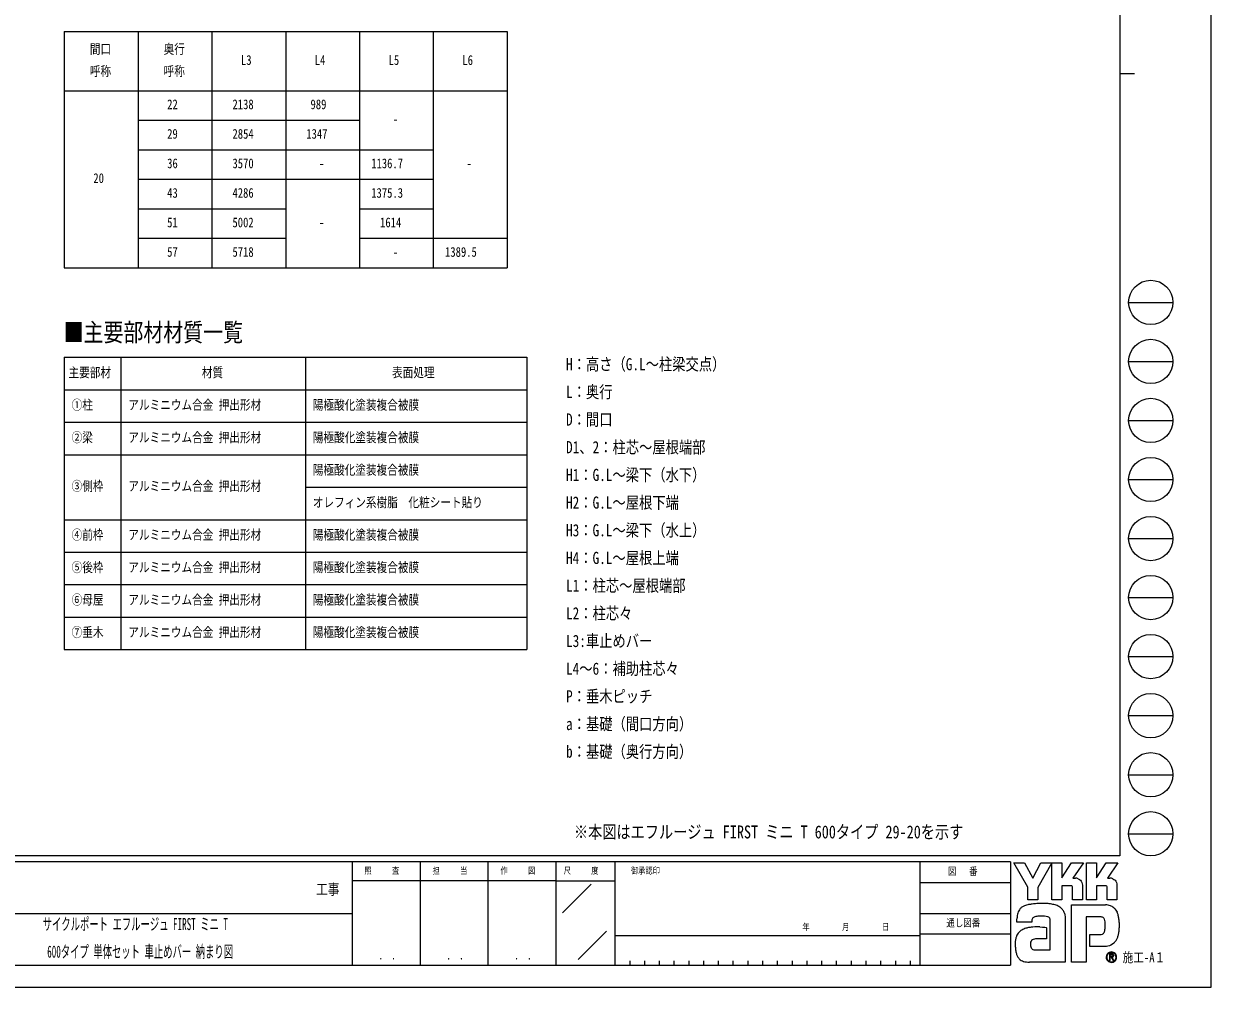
# Model space of a CAD drawing. Units: millimetres, scale not verified. Extents: x -8410 to 8410, y -5940 to 5940.
# Drawn here: x 365 to 8410, y -5940 to 588 of the extents above; entities that cross this region are included whole.
import ezdxf
from ezdxf.enums import TextEntityAlignment as Align

# ---------------------------------------------------------------- set-up
doc = ezdxf.new("R2010")
doc.units = ezdxf.units.MM
doc.header["$LTSCALE"] = 30
doc.layers.add('0-1_TABLE1', color=7, linetype='Continuous', lineweight=18)
doc.layers.add('0-2_USER1', color=3, linetype='Continuous')
doc.layers.add('0-8_YKK_ZWAK', color=7, linetype='Continuous')
doc.styles.add('ＭＳ ゴシック', font='')
doc.styles.get('ＭＳ ゴシック').set_extended_font_data('MS Gothic')

msp = doc.modelspace()

# ---------------------------------------------------------------- linework, layer by layer
at = {"layer": '0-1_TABLE1'}
for p, q in [((639.61, 534.04), (3639.61, 534.04)), ((639.61, 534.04), (639.61, -1065.96)), ((1139.61, 534.04), (1139.61, -1065.96)), ((2139.61, 534.04), (2139.61, -1065.96)), ((2639.61, 534.04), (2639.61, -1065.96)), ((3139.61, 534.04), (3139.61, -1065.96)), ((3639.61, 534.04), (3639.61, -1065.96)), ((639.61, 134.04), (3639.61, 134.04)), ((1139.61, -65.96), (2639.61, -65.96)), ((1139.61, -265.96), (3139.61, -265.96)), ((1139.61, -665.96), (2139.61, -665.96)), ((2639.61, -665.96), (3139.61, -665.96)), ((1139.61, -865.96), (2139.61, -865.96)), ((2639.61, -865.96), (3639.61, -865.96)), ((639.61, -1065.96), (3639.61, -1065.96)), ((639.61, -1672.27), (3773.52, -1672.27)), ((639.61, -1672.27), (639.61, -3652.27)), ((1023.7, -1672.27), (1023.7, -3652.27)), ((2273.52, -1672.27), (2273.52, -3652.27)), ((3773.52, -1672.27), (3773.52, -3652.27)), ((639.61, -1892.27), (3773.52, -1892.27)), ((639.61, -2112.27), (3773.52, -2112.27)), ((639.61, -2332.27), (3773.52, -2332.27)), ((2273.52, -2552.27), (3773.52, -2552.27)), ((639.61, -2772.27), (3773.52, -2772.27)), ((639.61, -2992.27), (3773.52, -2992.27)), ((639.61, -3212.27), (3773.52, -3212.27)), ((639.61, -3432.27), (3773.52, -3432.27)), ((639.61, -3652.27), (3773.52, -3652.27))]:
    msp.add_line(p, q, dxfattribs=at)
for points in [[(1639.61, 534.04), (1639.61, -265.96), (1639.61, -465.96), (1639.61, -1065.96)], [(1139.61, -465.96), (1639.61, -465.96), (3139.61, -465.96)]]:
    msp.add_lwpolyline(points, dxfattribs=at)
at = {"layer": '0-8_YKK_ZWAK'}
for p, q in [((7790.04, 5550), (7790.04, -5050)), ((7790.04, 250), (7890.04, 250)), ((7850.04, -1300), (8150.04, -1300)), ((7850.04, -1700), (8150.04, -1700)), ((7850.04, -2100), (8150.04, -2100)), ((7850.04, -2500), (8150.04, -2500)), ((7850.04, -2900), (8150.04, -2900)), ((7850.04, -3300), (8150.04, -3300)), ((7850.04, -3700), (8150.04, -3700)), ((7850.04, -4100), (8150.04, -4100)), ((7850.04, -4500), (8150.04, -4500)), ((7850.04, -4900), (8150.04, -4900)), ((7790.04, -5050), (-7809.96, -5050)), ((2590.04, -5090), (-9.96, -5090)), ((3050.04, -5090), (3050.04, -5790)), ((3510.04, -5090), (3510.04, -5790)), ((3970.04, -5090), (3970.04, -5790)), ((4370.04, -5090), (3970.04, -5090)), ((6435.04, -5090), (4370.04, -5090)), ((4370.04, -5090), (4370.04, -5790)), ((6435.04, -5090), (6435.04, -5790)), ((7050.04, -5090), (6435.04, -5090)), ((7050.04, -5090), (7050.04, -5790)), ((3970.04, -5220), (2590.04, -5220)), ((3970.04, -5220), (4370.04, -5220)), ((4014.21, -5436.58), (4210.07, -5240.72)), ((6435.04, -5230), (7050.04, -5230)), ((-9.96, -5440), (2590.04, -5440)), ((6435.04, -5440), (7050.04, -5440)), ((4121.34, -5751.98), (4313.78, -5559.54)), ((4370.04, -5590), (6435.04, -5590)), ((7050.04, -5580), (6435.04, -5580)), ((-9.96, -5790), (2590.04, -5790)), ((2590.04, -5790), (3970.04, -5790)), ((3970.04, -5790), (4370.04, -5790)), ((4370.04, -5790), (6435.04, -5790)), ((4470.04, -5760), (4470.04, -5790)), ((4570.04, -5760), (4570.04, -5790)), ((4670.04, -5760), (4670.04, -5790)), ((4770.04, -5760), (4770.04, -5790)), ((4870.04, -5760), (4870.04, -5790)), ((4970.04, -5760), (4970.04, -5790)), ((5070.04, -5760), (5070.04, -5790)), ((5170.04, -5760), (5170.04, -5790)), ((5270.04, -5760), (5270.04, -5790)), ((5370.04, -5760), (5370.04, -5790)), ((5470.04, -5760), (5470.04, -5790)), ((5570.04, -5760), (5570.04, -5790)), ((5670.04, -5760), (5670.04, -5790)), ((5770.04, -5760), (5770.04, -5790)), ((5870.04, -5760), (5870.04, -5790)), ((5970.04, -5760), (5970.04, -5790)), ((6070.04, -5760), (6070.04, -5790)), ((6170.04, -5760), (6170.04, -5790)), ((6270.04, -5760), (6270.04, -5790)), ((6370.04, -5760), (6370.04, -5790)), ((6435.04, -5790), (7050.04, -5790)), ((7733.35, -5767.96), (7733.35, -5767.96))]:
    msp.add_line(p, q, dxfattribs=at)
for points in [[(-8410, -5940), (8410, -5940), (8410, 5940), (-8410, 5940)], [(7072.04, -5096), (7145.66, -5096), (7200.94, -5200.2), (7256.08, -5096), (7329.75, -5096), (7235.34, -5263.98), (7235.34, -5348.27), (7168.19, -5348.27), (7168.19, -5261.71)]]:
    msp.add_lwpolyline(points, close=True, dxfattribs=at)
for points in [[(3970.04, -5090), (2590.04, -5090), (2590.04, -5790)], [(7461.09, -5253.22), (7397.54, -5253.22), (7397.54, -5348.19), (7329.83, -5348.19), (7329.83, -5096), (7397.54, -5096), (7397.54, -5199.17), (7464.14, -5096), (7543.68, -5096), (7472.32, -5200.42), (7474.85, -5200.42), (7477.64, -5200.42), (7480.51, -5200.42), (7483.26, -5200.42), (7485.73, -5200.42), (7487.72, -5200.42), (7489.05, -5200.42), (7489.53, -5200.42)], [(7695.02, -5253.22), (7631.54, -5253.22), (7631.54, -5348.27), (7563.79, -5348.27), (7563.79, -5096), (7631.54, -5096), (7631.54, -5199.17), (7698.06, -5096), (7777.61, -5096), (7706.25, -5200.42), (7708.8, -5200.42), (7711.61, -5200.42), (7714.47, -5200.42), (7717.23, -5200.42), (7719.68, -5200.42), (7721.66, -5200.42), (7722.98, -5200.42), (7723.46, -5200.42)], [(7509.01, -5204.43), (7517.1, -5209.04), (7523.95, -5215.07), (7529.45, -5222.24), (7533.51, -5230.3), (7536.02, -5238.99), (7536.88, -5248.07), (7536.88, -5348.44), (7470.82, -5348.44), (7470.82, -5262.82)], [(7742.96, -5204.43), (7751.07, -5209.04), (7757.95, -5215.07), (7763.48, -5222.24), (7767.56, -5230.3), (7770.09, -5238.99), (7770.96, -5248.07), (7770.96, -5348.27), (7704.75, -5348.27), (7704.75, -5262.82)], [(7657.74, -5463.01), (7562.39, -5463.01), (7562.39, -5770), (7462.46, -5770), (7462.46, -5381.58), (7694.7, -5381.58)], [(7209.59, -5464.62), (7204.95, -5467.24), (7201.32, -5470.44), (7198.58, -5474.17), (7196.58, -5478.39), (7195.21, -5483.06), (7194.32, -5488.14), (7193.78, -5493.58), (7193.46, -5499.33), (7093.49, -5499.58), (7093.78, -5485.91), (7094.34, -5470.54)], [(7415.42, -5438.33), (7418.25, -5449.8), (7419.86, -5462.09), (7420.37, -5475.17), (7420.37, -5770), (7179.1, -5770)], [(7247.89, -5531.05), (7266.81, -5532.3), (7281.69, -5533.97), (7291.42, -5535.53), (7294.91, -5536.47), (7294.91, -5612.95), (7283.84, -5611.78), (7271.71, -5611.12), (7259.29, -5610.87), (7247.37, -5610.9), (7236.74, -5611.12), (7228.17, -5611.42), (7222.45, -5611.68), (7220.37, -5611.78), (7211.72, -5613.36), (7204.27, -5615.84), (7198, -5619.22), (7192.93, -5623.54), (7189.05, -5628.79), (7186.37, -5635.01), (7184.87, -5642.2), (7184.57, -5650.38), (7185.52, -5659.38), (7187.44, -5666.81), (7190.19, -5672.83), (7193.65, -5677.58), (7197.72, -5681.19), (7202.27, -5683.81), (7207.17, -5685.58), (7212.32, -5686.65), (7318.52, -5686.65), (7318.52, -5490.15), (7318.56, -5486.25), (7318.35, -5482.44), (7317.85, -5478.77), (7317, -5475.29), (7315.72, -5472.05), (7313.97, -5469.09), (7311.67, -5466.48), (7308.78, -5464.25)], [(7308.78, -5464.25), (7302.55, -5461.8), (7292.59, -5459.73), (7279.88, -5458.2), (7265.41, -5457.39), (7250.17, -5457.45), (7235.13, -5458.57)], [(7757.43, -5409.02), (7763.94, -5417.25), (7768.83, -5425.22), (7772.23, -5432.43)], [(7691.65, -5521.99), (7691.53, -5509.26), (7690.92, -5497.8), (7689.48, -5487.72), (7686.87, -5479.19)], [(7749.13, -5641.94), (7739.9, -5649.11), (7730.29, -5654.75), (7720.37, -5658.96), (7710.2, -5661.84), (7699.87, -5663.49), (7689.44, -5664.02), (7586.72, -5664.02), (7586.72, -5583.33), (7644.64, -5583.33), (7655.32, -5583.18), (7664.71, -5582.27), (7672.77, -5579.9)], [(7749.21, -5725.19), (7749.16, -5724.02), (7749.02, -5722.89), (7748.77, -5721.81), (7748.44, -5720.78), (7748.01, -5719.8), (7747.48, -5718.88), (7746.87, -5718.02), (7746.16, -5717.22), (7745.23, -5716.41), (7744.21, -5715.69), (7743.08, -5715.08), (7741.86, -5714.58), (7740.56, -5714.19), (7739.17, -5713.91), (7737.7, -5713.74), (7736.16, -5713.69), (7721, -5713.69), (7721, -5758.28), (7725.58, -5758.28), (7725.58, -5718.23), (7736.16, -5718.23), (7737.25, -5718.27), (7738.27, -5718.38), (7739.24, -5718.55), (7740.13, -5718.8), (7740.94, -5719.11), (7741.69, -5719.49), (7742.35, -5719.94), (7742.93, -5720.44)], [(7744.72, -5725.19), (7744.44, -5727.34), (7743.67, -5729.03), (7742.52, -5730.31), (7741.09, -5731.25), (7739.49, -5731.89), (7737.81, -5732.28), (7736.16, -5732.48), (7734.66, -5732.53), (7730.69, -5732.53), (7732.69, -5735.94), (7745.79, -5758.43), (7751.03, -5758.43), (7738.4, -5736.78), (7739.58, -5736.55), (7740.71, -5736.25), (7741.78, -5735.89), (7742.79, -5735.46), (7743.74, -5734.98), (7744.62, -5734.43), (7745.43, -5733.82), (7746.16, -5733.15)]]:
    msp.add_lwpolyline(points, dxfattribs=at)
for centre in [(8000.04, -1300), (8000.04, -1700), (8000.04, -2100), (8000.04, -2500), (8000.04, -2900), (8000.04, -3300), (8000.04, -3700), (8000.04, -4100), (8000.04, -4500), (8000.04, -4900)]:
    msp.add_circle(centre, 150, dxfattribs=at)
for centre, radius, start, end in [((7489.63, -5250.38), 49.95, 78.26798, 90.11215), ((7490.35, -5246.74), 46.25, 66.19963, 78.22058), ((7723.56, -5250.47), 50.04, 78.27851, 90.10826), ((7724.25, -5246.96), 46.47, 66.2483, 78.23226), ((7461.45, -5262.59), 9.38, 358.57817, 92.1683), ((7695.42, -5262.54), 9.33, 358.29941, 92.43455), ((7179.43, -5471.49), 90.56, 108.37421, 122.42809), ((7194.59, -5525.38), 146.5, 100.93159, 107.35499), ((7244.11, -5765.63), 391.8, 97.86054, 101.37938), ((7267.36, -5927.16), 554.99, 94.90201, 97.9576), ((7268.94, -5940.09), 568, 91.6169, 94.94971), ((7266.74, -5848.12), 476.01, 87.51794, 91.66439), ((7272.92, -5715.55), 343.3, 81.92631, 87.59083), ((7291.17, -5590.46), 216.88, 73.67137, 82.05943), ((7318.25, -5499.84), 122.3, 60.60528, 73.9085), ((7690.91, -5488.43), 106.91, 78.73198, 87.96551), ((7694.04, -5472.4), 90.58, 69.03034, 78.69541), ((7696.97, -5464.6), 82.25, 59.39484, 68.9885), ((7275.61, -5480.92), 181.57, 171.55622, 176.72493), ((7214.08, -5471.73), 119.36, 163.48385, 171.57982), ((7183.21, -5462.58), 87.16, 152.2125, 163.4865), ((7169.87, -5455.68), 72.15, 138.03852, 152.12015), ((7169.86, -5456.02), 72.36, 122.60463, 137.83438), ((7235.98, -5527.26), 67.97, 102.4979, 112.84632), ((7249.13, -5583.99), 126.2, 96.37207, 102.75341), ((7329.34, -5477.73), 97.61, 52.17347, 59.90542), ((7339.25, -5464.9), 81.39, 43.55042, 52.14561), ((7344.71, -5459.62), 73.79, 34.48659, 43.50182), ((7344.75, -5459.5), 73.7, 25.58915, 34.43128), ((7338.19, -5462.58), 80.94, 17.43089, 25.54591), ((7658.28, -5512.02), 49.01, 77.94572, 90.63794), ((7662.54, -5492.03), 28.57, 60.20991, 77.92418), ((7665.3, -5486.84), 22.7, 39.8078, 59.75378), ((7698.32, -5462.23), 79.52, 50.3012, 59.3616), ((7697.83, -5462.79), 80.27, 42.05209, 50.28551), ((7658.18, -5485.62), 125.84, 14.76267, 25.00486), ((7581, -5506.66), 205.84, 7.9139, 14.95041), ((7181.23, -5645.15), 107.73, 112.58838, 120.58162), ((7193.99, -5675.8), 140.93, 106.61303, 112.59024), ((7214.05, -5743.23), 211.28, 99.87193, 106.59825), ((7225.29, -5806.54), 275.59, 94.78469, 99.91711), ((7230.76, -5869.54), 338.82, 90.80099, 94.81812), ((7231.59, -5916.45), 385.74, 87.57779, 90.82714), ((7661.42, -5489.81), 27.58, 22.65544, 39.38165), ((7584.99, -5533.52), 106.22, 347.14308, 355.40008), ((7464.41, -5523.15), 227.25, 355.2339, 0.29193), ((7503.91, -5517.87), 283.74, 2.54376, 8.01251), ((7472.34, -5521), 315.35, 352.8937, 357.82206), ((7459.73, -5520.19), 327.99, 357.76419, 2.60674), ((7276.27, -5646.97), 194.58, 174.55588, 182.47272), ((7217.96, -5641.39), 136.01, 164.97537, 174.56739), ((7184.91, -5632.58), 101.81, 153.89178, 164.94341), ((7169.86, -5625.34), 85.1, 142.04688, 153.80771), ((7166.95, -5623.26), 81.53, 130.60221, 141.94427), ((7171.75, -5629.03), 89.03, 120.60724, 130.53081), ((7663.44, -5558.86), 23.02, 293.91672, 314.09376), ((7660.3, -5556.09), 27.2, 314.78099, 333.92928), ((7640.1, -5546.28), 49.66, 334.00676, 347.34989), ((7670.83, -5556.57), 115.94, 318.67367, 325.29112), ((7700.72, -5578.85), 78.7, 326.23251, 339.61931), ((7626.81, -5550.23), 157.95, 339.22498, 347.31457), ((7538.3, -5529.59), 248.83, 347.15166, 352.97565), ((7384.99, -5645.26), 303.3, 181.90948, 187.89042), ((7257.39, -5663.21), 174.43, 187.80471, 196.36971), ((7733.4, -5736.38), 35.28, 90.09157, 179.92363), ((7733.27, -5736.09), 31.31, 89.86602, 135.149), ((7733.4, -5736.31), 35.22, 44.93442, 90.08536), ((7733.41, -5736.33), 31.55, 45.03108, 90.11509), ((7682.46, -5566.77), 100.47, 311.57033, 318.66243), ((7733.68, -5736.2), 34.94, 359.78949, 45.13288), ((7190.01, -5683.12), 104.18, 196.3102, 208.20993), ((7160.67, -5698.73), 70.94, 208.29777, 223.35561), ((7154.05, -5704.55), 62.13, 223.64205, 239.63663), ((7159.54, -5694.56), 73.53, 239.8785, 253.65355), ((7169.6, -5660.02), 109.51, 253.69102, 263.74909), ((7178.12, -5584.19), 185.81, 263.68487, 270.30455), ((7733.19, -5736.42), 35.07, 179.86065, 225.14399), ((7733.05, -5736.47), 31.25, 179.75513, 225.29722), ((7733.18, -5736.27), 31.37, 134.8007, 180.12175), ((7733.36, -5736.42), 35.18, 224.94536, 269.98445), ((7733.29, -5736.75), 31.21, 224.62822, 270.10973), ((7733.35, -5736.25), 35.36, 269.98802, 314.93777), ((7733.3, -5736.28), 31.68, 270.09072, 359.90926), ((7738.02, -5725.01), 6.71, 358.3894, 42.86139), ((7738.15, -5725.51), 11.07, 316.37674, 1.6565), ((7733.43, -5736.34), 31.54, 0.00643, 45.07115), ((7733.59, -5736.48), 35.03, 314.92572, 0.23508)]:
    msp.add_arc(centre, radius, start, end, dxfattribs=at)

# ---------------------------------------------------------------- texts
at = {"layer": '0-1_TABLE1', "style": 'ＭＳ ゴシック', "width": 0.8}
for s, p in [('間口', (812.81, 364.04)), ('奥行', (1312.81, 364.04)), ('L3', (1836.81, 289.04)), ('L4', (2336.81, 289.04)), ('L5', (2836.81, 289.04)), ('L6', (3336.81, 289.04)), ('呼称', (812.81, 214.04)), ('呼称', (1312.81, 214.04)), ('22', (1336.81, -10.96)), ('2138', (1779.21, -10.96)), ('989', (2308.01, -10.96)), ('-', (2865.61, -110.96)), ('29', (1336.81, -210.96)), ('2854', (1779.21, -210.96)), ('1347', (2279.21, -210.96)), ('36', (1336.81, -410.96)), ('3570', (1779.21, -410.96)), ('-', (2365.61, -410.96)), ('1136.7', (2719.21, -410.96)), ('-', (3365.61, -410.96)), ('20', (836.81, -510.96)), ('43', (1336.81, -610.96)), ('4286', (1779.21, -610.96)), ('1375.3', (2719.21, -610.96)), ('51', (1336.81, -810.96)), ('5002', (1779.21, -810.96)), ('-', (2365.61, -810.96)), ('1614', (2779.21, -810.96)), ('57', (1336.81, -1010.96)), ('5718', (1779.21, -1010.96)), ('-', (2865.61, -1010.96)), ('1389.5', (3219.21, -1010.96)), ('主要部材', (668.45, -1827.27)), ('材質', (1571.81, -1827.27)), ('表面処理', (2860.32, -1827.27)), ('①柱', (689.61, -2047.27)), ('アルミニウム合金 押出形材', (1073.7, -2047.27)), ('陽極酸化塗装複合被膜', (2323.52, -2047.27)), ('②梁', (689.61, -2267.27)), ('アルミニウム合金 押出形材', (1073.7, -2267.27)), ('陽極酸化塗装複合被膜', (2323.52, -2267.27)), ('陽極酸化塗装複合被膜', (2323.52, -2487.27)), ('③側枠', (689.61, -2597.27)), ('アルミニウム合金 押出形材', (1073.7, -2597.27)), ('オレフィン系樹脂\u3000化粧シート貼り', (2323.52, -2707.27)), ('④前枠', (689.61, -2927.27)), ('アルミニウム合金 押出形材', (1073.7, -2927.27)), ('陽極酸化塗装複合被膜', (2323.52, -2927.27)), ('⑤後枠', (689.61, -3147.27)), ('アルミニウム合金 押出形材', (1073.7, -3147.27)), ('陽極酸化塗装複合被膜', (2323.52, -3147.27)), ('⑥母屋', (689.61, -3367.27)), ('アルミニウム合金 押出形材', (1073.7, -3367.27)), ('陽極酸化塗装複合被膜', (2323.52, -3367.27)), ('⑦垂木', (689.61, -3587.27)), ('アルミニウム合金 押出形材', (1073.7, -3587.27)), ('陽極酸化塗装複合被膜', (2323.52, -3587.27))]:
    msp.add_text(s, height=65.98, dxfattribs=at).set_placement(p, align=Align.BOTTOM_LEFT)
at = {"layer": '0-2_USER1', "style": 'ＭＳ ゴシック'}
for s, height, width, p in [('■主要部材材質一覧', 123.7, 0.8, (635.59, -1601.8)), ('H：高さ（G.L～柱梁交点）', 82.48, 0.8, (4038.95, -1784.77)), ('L：奥行', 82.48, 0.8, (4038.95, -1972.27)), ('D：間口', 82.48, 0.8, (4038.95, -2159.77)), ('D1、2：柱芯～屋根端部', 82.48, 0.8, (4038.95, -2347.27)), ('H1：G.L～梁下（水下）', 82.48, 0.8, (4038.95, -2534.77)), ('H2：G.L～屋根下端', 82.48, 0.8, (4038.95, -2722.27)), ('H3：G.L～梁下（水上）', 82.48, 0.8, (4038.95, -2909.77)), ('H4：G.L～屋根上端', 82.48, 0.8, (4038.95, -3097.27)), ('L1：柱芯～屋根端部', 82.48, 0.8, (4038.95, -3284.77)), ('L2：柱芯々', 82.48, 0.8, (4038.95, -3472.27)), ('L3:車止めバー', 82.48, 0.8, (4038.95, -3659.77)), ('L4～6：補助柱芯々', 82.48, 0.8, (4038.95, -3847.27)), ('P：垂木ピッチ', 82.48, 0.8, (4038.95, -4034.77)), ('a：基礎（間口方向）', 82.48, 0.8, (4038.95, -4222.27)), ('b：基礎（奥行方向）', 82.48, 0.8, (4038.95, -4409.77)), ('※本図はエフルージュ FIRST ミニ T 600タイプ 29-20を示す', 87.98, 0.8, (4092.62, -4958.19)), ('サイクルポート エフルージュ FIRST ミニ T', 82.11, 0.55, (493.35, -5577.67)), ('600タイプ 単体セット 車止めバー 納まり図', 82.11, 0.55, (524.15, -5764.33))]:
    msp.add_text(s, height=height, dxfattribs=dict(at, width=width)).set_placement(p, align=Align.BOTTOM_LEFT)
at = {"layer": '0-8_YKK_ZWAK', "style": 'ＭＳ ゴシック', "width": 0.8}
for s, height, p in [('照     査', 43.99, (2672.84, -5185)), ('担     当', 43.99, (3134.44, -5185)), ('作     図', 43.99, (3594.44, -5185)), ('尺     度', 43.99, (4022.84, -5185)), ('御承認印', 43.99, (4478.28, -5185)), ('図\u3000 番', 51.32, (6626.81, -5195)), ('工事', 73.31, (2344.67, -5334.93)), ('年        月        日', 43.99, (5639.81, -5566.43)), ('通し図番', 51.32, (6615.61, -5545)), ('施工-A１', 65.98, (7810.04, -5790)), ('． ．', 51.83, (2770, -5768.7)), ('． ．', 51.83, (3230, -5768.7)), ('． ．', 51.83, (3690, -5768.7))]:
    msp.add_text(s, height=height, dxfattribs=at).set_placement(p, align=Align.BOTTOM_LEFT)

doc.saveas('drawing.dxf')
